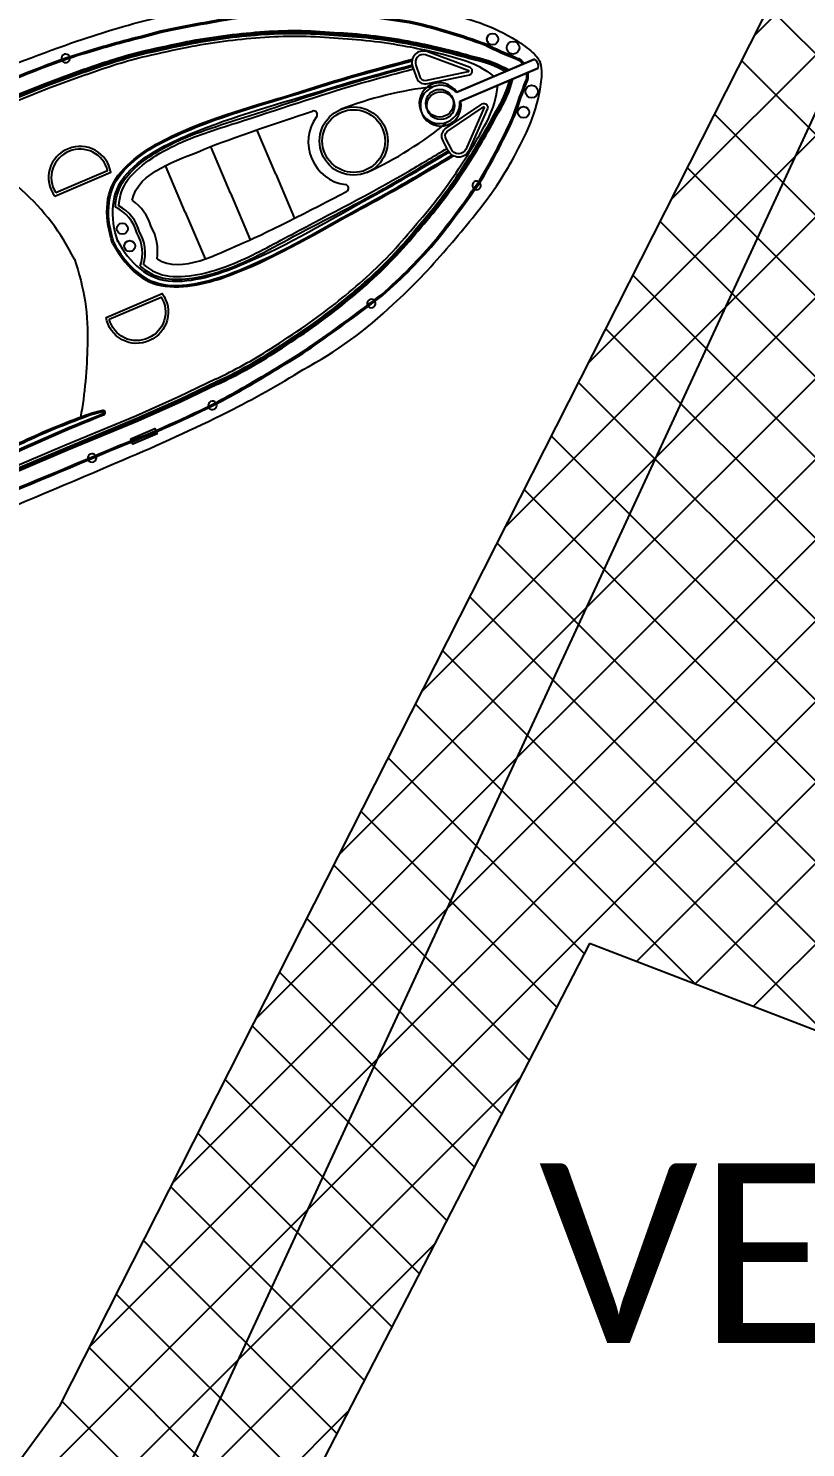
# Model space of a CAD drawing. Header units: metres. Extents: x 266585 to 279238, y 2117616 to 2127268.
# Drawn here: x 268890.2 to 268933.4, y 2117999.1 to 2118077.9 of the extents above; entities that cross this region are included whole.
import ezdxf

# ---------------------------------------------------------------- set-up
doc = ezdxf.new("R2010")
doc.units = ezdxf.units.M
for name, color, linetype in [('PORT', 5, 'Continuous'), ('PORT TEXT', 7, 'Continuous'), ('village', 3, 'Continuous')]:
    doc.layers.add(name, color=color, linetype=linetype)
doc.styles.get("Standard").update_dxf_attribs({"font": 'calibri.ttf'})

msp = doc.modelspace()

# ---------------------------------------------------------------- linework, layer by layer
at = {"color": 30, "true_color": 0xf26722}
for p, q in [((268903.943, 2118069.829), (268902.893, 2118072.309)), ((268901.431, 2118068.766), (268900.336, 2118071.355)), ((268898.92, 2118067.703), (268897.821, 2118070.299)), ((268903.943, 2118069.829), (268904.993, 2118067.35)), ((268901.431, 2118068.766), (268902.527, 2118066.178)), ((268898.92, 2118067.703), (268900.019, 2118065.108))]:
    msp.add_line(p, q, dxfattribs=at)
for points in [[(268857.204, 2118050.045, -0.01736), (268854.893, 2118055.89, -0.12634), (268854.519, 2118058.948, -0.172899), (268857.456, 2118061.806, -0.013884), (268860.544, 2118063.253, -0.008973), (268864.934, 2118065.359, -0.01509), (268870.002, 2118067.668, 0.002245), (268877.884, 2118071.068, -0.003342), (268886.651, 2118074.799, -0.016984), (268892.598, 2118077.11, -0.024546), (268897.213, 2118078.486, -0.067942), (268903.297, 2118079.553, -0.033948), (268907.567, 2118079.531, -0.022001), (268911.517, 2118079.18, -0.042872), (268915.29, 2118078.223, -0.059514), (268917.318, 2118077.246, -0.046364), (268918.213, 2118076.581, -0.104882), (268918.63, 2118076.047, -0.104882)], [(268865.522, 2118064.846, 0.006425), (268870.33, 2118066.958, 0.002217), (268878.197, 2118070.35, -0.003368), (268887.018, 2118074.145, -0.024633), (268892.63, 2118076.404, -0.015037), (268896.479, 2118077.497, -0.025439), (268898.652, 2118078.005, -0.013843), (268903.231, 2118078.785, -0.040266), (268907.581, 2118078.817, -0.016729), (268911.612, 2118078.274, -0.029739), (268915.581, 2118077.075, 0.01525), (268917.36, 2118076.276, -0.132389), (268917.651, 2118076.073, -0.028442), (268917.744, 2118075.963, -0.028442)], [(268865.552, 2118064.776, 0.006424), (268870.361, 2118066.887, 0.002217), (268878.228, 2118070.28, -0.003368), (268887.049, 2118074.075, -0.024633), (268892.654, 2118076.331, -0.015038), (268896.499, 2118077.423, -0.025461), (268898.666, 2118077.93, -0.013839), (268903.239, 2118078.709, -0.040238), (268907.575, 2118078.741, -0.016715), (268911.597, 2118078.199, -0.029693), (268915.551, 2118077.004, 0.015234), (268917.332, 2118076.204, -0.134036), (268917.594, 2118076.022, -0.024879), (268917.671, 2118075.932, -0.024879)], [(268893.32, 2118075.647, -0.031596), (268896.699, 2118076.685, -0.004928), (268898.999, 2118077.186, -0.02844), (268903.061, 2118077.726, -0.042875), (268907.185, 2118077.695, -0.035347), (268911.274, 2118077.226, -0.024093), (268914.993, 2118076.337, -0.079837), (268916.906, 2118075.609)], [(268893.348, 2118075.576, -0.031592), (268896.717, 2118076.611, -0.004926), (268899.014, 2118077.11, -0.028436), (268903.067, 2118077.65, -0.042895), (268907.179, 2118077.619, -0.035363), (268911.26, 2118077.15, -0.024111), (268914.974, 2118076.262, -0.077658), (268916.818, 2118075.571, -0.077658)], [(268893.375, 2118075.504, -0.031588), (268896.734, 2118076.536, -0.004924), (268899.029, 2118077.035, -0.028433), (268903.073, 2118077.573, -0.042917), (268907.174, 2118077.542, -0.035379), (268911.246, 2118077.075, -0.02413), (268914.956, 2118076.187, -0.075408), (268916.728, 2118075.533, -0.075408)], [(268893.429, 2118075.36, -0.031581), (268896.769, 2118076.386, -0.00492), (268899.059, 2118076.885, -0.028426), (268903.085, 2118077.42, -0.042959), (268907.164, 2118077.389, -0.035411), (268911.217, 2118076.924, -0.028829), (268914.332, 2118076.181, -0.092336), (268916.064, 2118075.252, -0.080328)], [(268857.204, 2118050.045, 0.01736), (268859.792, 2118044.317, 0.12634), (268861.727, 2118041.919, 0.172899), (268865.824, 2118042.039, 0.013884), (268869.012, 2118043.248, 0.008973), (268873.58, 2118044.935, 0.01509), (268878.765, 2118046.965, -0.002245), (268886.693, 2118050.258, 0.003342), (268895.475, 2118053.955, 0.016984), (268901.274, 2118056.616, 0.024546), (268905.474, 2118058.972, 0.067942), (268910.475, 2118062.597, 0.033948), (268913.431, 2118065.679, 0.022001), (268915.928, 2118068.759, 0.042872), (268917.868, 2118072.134, 0.059514), (268918.578, 2118074.27, 0.046364), (268918.723, 2118075.375, 0.104882), (268918.63, 2118076.047, 0.104882)], [(268911.546, 2118075.811), (268911.745, 2118075.226, 0.382221), (268912.297, 2118074.839), (268914.634, 2118075.329, 0.786544), (268914.75, 2118075.742), (268912.329, 2118076.637, 0.616464), (268911.546, 2118075.811, 3.844907)], [(268893.32, 2118075.647), (268891.193, 2118074.864), (268888.757, 2118073.891), (268884.834, 2118072.201), (268879.432, 2118069.915), (268870.81, 2118066.148, -0.002601), (268866.15, 2118064.054, 0.004411), (268862.186, 2118062.276, 0.013009), (268859.516, 2118060.927, 0.113396), (268858.269, 2118059.783, 0.146005), (268857.952, 2118058.801, 1.595219)], [(268893.347, 2118075.575), (268891.22, 2118074.792), (268888.786, 2118073.821), (268884.864, 2118072.131), (268879.462, 2118069.844), (268870.841, 2118066.078, -0.002601), (268866.181, 2118063.983, 0.004411), (268862.218, 2118062.206, 0.013003), (268859.553, 2118060.86, 0.113337), (268858.332, 2118059.74, 0.144821), (268858.03, 2118058.816, 0.138987)], [(268893.373, 2118075.503), (268891.248, 2118074.721), (268888.816, 2118073.75), (268884.894, 2118072.06), (268879.492, 2118069.774), (268870.873, 2118066.008, -0.002601), (268866.212, 2118063.913, 0.00441), (268862.251, 2118062.137, 0.012997), (268859.591, 2118060.793, 0.113276), (268858.395, 2118059.696, 0.142458), (268858.108, 2118058.829, 0.142458)], [(268893.427, 2118075.359), (268891.303, 2118074.577), (268888.875, 2118073.608), (268884.954, 2118071.919), (268879.553, 2118069.633), (268870.935, 2118065.868, -0.002601), (268866.273, 2118063.773, 0.00441), (268862.316, 2118061.998, 0.002867), (268861.724, 2118061.714, 0.002867)], [(268873.591, 2118045.784, -0.006424), (268878.455, 2118047.767, -0.002217), (268886.367, 2118051.053, 0.003368), (268895.231, 2118054.745, 0.024633), (268900.753, 2118057.199, 0.015038), (268904.213, 2118059.199, 0.025461), (268906.086, 2118060.402, 0.013839), (268909.828, 2118063.143, 0.040238), (268912.869, 2118066.234, 0.016715), (268915.28, 2118069.499, 0.029693), (268917.175, 2118073.169, -0.015234), (268917.84, 2118075.005, 0.134036), (268917.891, 2118075.32, 0.024879), (268917.88, 2118075.437, 0.024879)], [(268873.621, 2118045.713, -0.006425), (268878.484, 2118047.696, -0.002217), (268886.396, 2118050.982, 0.003368), (268895.26, 2118054.674, 0.024633), (268900.788, 2118057.131, 0.015037), (268904.253, 2118059.134, 0.025439), (268906.13, 2118060.34, 0.013843), (268909.877, 2118063.084, 0.040266), (268912.928, 2118066.186, 0.016729), (268915.344, 2118069.458, 0.029739), (268917.246, 2118073.142, -0.01525), (268917.91, 2118074.975, 0.132389), (268917.968, 2118075.326, 0.028442), (268917.953, 2118075.468, 0.028442)], [(268900.595, 2118058.431, 0.031581), (268903.657, 2118060.115, 0.00492), (268905.609, 2118061.412, 0.028426), (268908.796, 2118063.93, 0.042959), (268911.612, 2118066.88, 0.035411), (268914.1, 2118070.114, 0.028829), (268915.735, 2118072.867, 0.092336), (268916.274, 2118074.757, 0.080328)], [(268900.661, 2118058.292, 0.031588), (268903.74, 2118059.986, 0.004924), (268905.696, 2118061.286, 0.028433), (268908.897, 2118063.815, 0.042917), (268911.73, 2118066.781, 0.035379), (268914.228, 2118070.029, 0.02413), (268916.174, 2118073.311, 0.075408), (268916.938, 2118075.038, 0.075408)], [(268900.693, 2118058.223, 0.031592), (268903.782, 2118059.921, 0.004926), (268905.739, 2118061.222, 0.028436), (268908.948, 2118063.757, 0.042895), (268911.788, 2118066.731, 0.035363), (268914.292, 2118069.987, 0.024111), (268916.24, 2118073.272, 0.077658), (268917.027, 2118075.076, 0.077658)], [(268900.726, 2118058.153, 0.031596), (268903.823, 2118059.857, 0.004928), (268905.783, 2118061.159, 0.02844), (268908.999, 2118063.7, 0.042875), (268911.847, 2118066.682, 0.035347), (268914.356, 2118069.944, 0.024093), (268916.306, 2118073.233, 0.079837), (268917.116, 2118075.114)], [(268913.53, 2118071.125), (268913.249, 2118071.675, -0.382221), (268913.355, 2118072.34), (268915.334, 2118073.677, -0.786544), (268915.71, 2118073.473), (268914.668, 2118071.112, -0.616464), (268913.53, 2118071.125, -3.844907)], [(268892.756, 2118065.094, 0.096403), (268889.839, 2118068.929, 0.040538), (268886.687, 2118071.457, 1.92312)], [(268891.667, 2118068.608), (268894.777, 2118069.925, 0.483063), (268892.426, 2118071.237, 0.50024), (268891.667, 2118068.608, 0.418424)], [(268892.756, 2118065.094, -0.096403), (268893.479, 2118060.33, -0.040538), (268893.099, 2118056.307, -1.92312)], [(268894.521, 2118061.866), (268897.631, 2118063.182, -0.483063), (268896.937, 2118060.581, -0.50024), (268894.521, 2118061.866, -0.418424)], [(268900.726, 2118058.153), (268898.682, 2118057.171), (268896.289, 2118056.099), (268892.345, 2118054.459), (268886.942, 2118052.172), (268878.237, 2118048.604, 0.002601), (268873.489, 2118046.716, -0.004411), (268869.454, 2118045.107, -0.013009), (268866.627, 2118044.13, -0.113396), (268864.937, 2118044.03, -0.146005), (268864.011, 2118044.487, -1.595219)], [(268900.693, 2118058.222), (268898.65, 2118057.241), (268896.258, 2118056.169), (268892.315, 2118054.53), (268886.913, 2118052.243), (268878.208, 2118048.675, 0.002601), (268873.46, 2118046.787, -0.004411), (268869.426, 2118045.179, -0.013003), (268866.604, 2118044.203, -0.113337), (268864.95, 2118044.106, -0.144821), (268864.077, 2118044.533, -0.138987)], [(268900.659, 2118058.291), (268898.618, 2118057.31), (268896.228, 2118056.24), (268892.285, 2118054.6), (268886.883, 2118052.314), (268878.18, 2118048.747, 0.002601), (268873.431, 2118046.858, -0.00441), (268869.399, 2118045.251, -0.012997), (268866.582, 2118044.276, -0.113276), (268864.962, 2118044.181, -0.142458), (268864.14, 2118044.579, -0.142458)], [(268900.593, 2118058.43), (268898.553, 2118057.449), (268896.167, 2118056.381), (268892.226, 2118054.742), (268886.824, 2118052.455), (268878.122, 2118048.889, 0.002601), (268873.373, 2118047, -0.00441), (268869.344, 2118045.394, -0.002867), (268868.729, 2118045.167, -0.002867)], [(268863.922, 2118051.433), (268864.517, 2118050.028, 0.202722), (268868.255, 2118046.424, 0.178768), (268870.778, 2118046.441, -0.010028), (268875.213, 2118048.208, 0.005356), (268882.493, 2118051.219, 0.016605), (268888.323, 2118053.794, -0.018921), (268894.379, 2118056.445, 0.925873), (268894.314, 2118056.695, 0.041202), (268893.189, 2118056.34, 0.024461), (268889.696, 2118054.869, -0.012888), (268882.954, 2118052.062, 0.019359), (268879.051, 2118050.32, -0.002375), (268874.537, 2118048.301, 0.006386), (268871.629, 2118047.098, 0.013656), (268870.473, 2118046.592, 0.862706), (268870.542, 2118046.361, -0.648089)], [(268870.527, 2118046.437, 0.016488), (268870.749, 2118046.512, -0.010023), (268875.186, 2118048.28, 0.005356), (268882.464, 2118051.29, 0.016607), (268888.289, 2118053.863, -0.018921), (268894.351, 2118056.516, -0.01143), (268894.354, 2118056.517, 0.913283), (268894.329, 2118056.62, 0.041174), (268893.217, 2118056.269, 0.024478), (268889.728, 2118054.799, -0.012889), (268882.982, 2118051.99, 0.019362), (268879.084, 2118050.25, -0.002377), (268874.567, 2118048.23, 0.006391), (268871.658, 2118047.027, 0.013664), (268870.506, 2118046.522, -0.000701), (268870.506, 2118046.522, 0.819976), (268870.527, 2118046.437, 0.819976)]]:
    msp.add_lwpolyline(points, format="xyb", dxfattribs=at)
for points in [[(268911.727, 2118075.875), (268911.93, 2118075.278, 0.383069), (268912.267, 2118075.029), (268914.629, 2118075.524, 0.853636), (268914.662, 2118075.57), (268912.269, 2118076.455, 0.613527)], [(268913.702, 2118071.21), (268913.415, 2118071.771, -0.383069), (268913.471, 2118072.187), (268915.47, 2118073.538, -0.853636), (268915.526, 2118073.53), (268914.495, 2118071.195, -0.613527)], [(268891.722, 2118068.798), (268894.602, 2118070.017, 0.460147), (268892.482, 2118071.095, 0.47706)], [(268894.696, 2118061.773), (268897.576, 2118062.992, -0.460147), (268896.874, 2118060.721, -0.47706)]]:
    msp.add_lwpolyline(points, format="xyb", close=True, dxfattribs=at)
for points in [[(268918.316, 2118076.206), (268913.963, 2118074.363)], [(268913.997, 2118074.377), (268918.316, 2118076.206)], [(268918.526, 2118075.711), (268914.173, 2118073.868)], [(268914.207, 2118073.882), (268918.526, 2118075.711)], [(268895.926, 2118055.019), (268895.887, 2118055.111), (268897.234, 2118055.682), (268897.278, 2118055.579)], [(268897.308, 2118055.508), (268897.36, 2118055.386), (268896.012, 2118054.816), (268895.956, 2118054.948)]]:
    msp.add_lwpolyline(points, dxfattribs=at)
for centre, radius in [((268915.988, 2118077.322), 0.313), ((268917.128, 2118076.846), 0.349), ((268913.046, 2118073.764), 0.771), ((268918.159, 2118074.412), 0.349), ((268913.104, 2118073.627), 0.771), ((268908.272, 2118071.662), 1.896), ((268908.272, 2118071.662), 1.896), ((268908.272, 2118071.662), 1.743), ((268908.272, 2118071.662), 1.743), ((268917.706, 2118073.262), 0.313), ((268895.423, 2118066.793), 0.305), ((268895.833, 2118065.826), 0.305)]:
    msp.add_circle(centre, radius, dxfattribs=at)
for centre, radius, start, end in [((268892.27, 2118076.257), 0.237, 24.26282, 194.66941), ((268892.27, 2118076.257), 0.237, 213.3283, 5.60393), ((268918.082, 2118075.814), 0.456, 346.85062, 59.0359), ((268918.082, 2118075.814), 0.456, 346.85062, 59.0359), ((268914.863, 2118054.646), 20.143, 96.27064, 111.34145), ((268913.046, 2118073.764), 1.132, 32.82723, 5.27679), ((268913.104, 2118073.627), 1.132, 40.60973, 13.05928), ((268908.027, 2118071.633), 2.281, 142.88249, 204.6836), ((268906.048, 2118073.134), 0.202, 322.13786, 108.60561), ((268900.643, 2118088.239), 20.143, 294.54506, 309.61587), ((268908.081, 2118071.506), 2.281, 201.20291, 263.00403), ((268907.781, 2118069.041), 0.202, 297.28091, 83.74865), ((268915.101, 2118069.196), 0.237, 61.3506, 228.93301), ((268915.101, 2118069.196), 0.237, 247.57078, 42.71283), ((268894.264, 2118066.046), 2.894, 17.21678, 53.81911), ((268894.141, 2118066.033), 2.146, 14.23172, 65.43884), ((268894.141, 2118066.033), 2.3, 14.23172, 61.98147), ((268894.394, 2118065.434), 2.146, 340.44768, 31.6548), ((268894.394, 2118065.434), 2.3, 343.90505, 31.6548), ((268894.489, 2118065.514), 2.894, 352.0674, 28.66974), ((268909.249, 2118062.633), 0.237, 49.96247, 204.59668), ((268909.249, 2118062.633), 0.237, 223.23174, 31.32741), ((268900.432, 2118056.975), 0.237, 40.28259, 192.55822), ((268900.432, 2118056.975), 0.237, 211.21711, 21.62369), ((268893.74, 2118054.053), 0.237, 36.57333, 189.15386), ((268893.74, 2118054.053), 0.237, 207.81404, 17.91316)]:
    msp.add_arc(centre, radius, start, end, dxfattribs=at)
for points, knots in [([(268894.878, 2118065.992), (268894.467, 2118067.243), (268894.364, 2118068.699), (268896.027, 2118070.826), (268897.247, 2118071.516), (268900.83, 2118073.153), (268903.306, 2118073.758), (268907.672, 2118075.165), (268909.564, 2118075.687), (268911.535, 2118076.209)], [0, 0, 0, 0, 0.0462196, 0.0462196, 0.0924392, 0.0924392, 0.1947325, 0.1947325, 0.2709084, 0.2709084, 0.2709084, 0.2709084]), ([(268894.951, 2118066.016), (268894.528, 2118067.304), (268894.473, 2118068.781), (268896.241, 2118070.901), (268897.507, 2118071.566), (268901.126, 2118073.164), (268903.606, 2118073.785), (268907.87, 2118075.14), (268909.653, 2118075.631), (268911.516, 2118076.124)], [0, 0, 0, 0, 0.0480884, 0.0480884, 0.0961768, 0.0961768, 0.1985377, 0.1985377, 0.2704106, 0.2704106, 0.2704106, 0.2704106]), ([(268895.169, 2118066.088), (268894.738, 2118067.403), (268894.745, 2118068.835), (268896.62, 2118070.892), (268897.936, 2118071.524), (268901.64, 2118073.086), (268904.177, 2118073.744), (268908.317, 2118075.024), (268909.923, 2118075.465), (268911.525, 2118075.891)], [0, 0, 0, 0, 0.0508337, 0.0508337, 0.1016674, 0.1016674, 0.2060328, 0.2060328, 0.2709084, 0.2709084, 0.2709084, 0.2709084]), ([(268895.033, 2118067.985), (268895.045, 2118068.279), (268895.24, 2118069.504), (268897.766, 2118071.631), (268902.141, 2118072.904), (268906.925, 2118074.587), (268910.202, 2118075.459), (268911.544, 2118075.817)], [0.0234044, 0.0234044, 0.0234044, 0.0234044, 0.0350942, 0.0739111, 0.138251, 0.2165713, 0.2709084, 0.2709084, 0.2709084, 0.2709084]), ([(268895.221, 2118068.063), (268895.263, 2118068.602), (268895.414, 2118069.098), (268896.462, 2118070.45), (268897.654, 2118071.129), (268899.862, 2118072.099), (268901.006, 2118072.43), (268904.455, 2118073.54), (268906.762, 2118074.343), (268909.924, 2118075.227), (268910.754, 2118075.447), (268911.584, 2118075.669)], [0.0248254, 0.0248254, 0.0248254, 0.0248254, 0.0474598, 0.0474598, 0.0949196, 0.0949196, 0.1423794, 0.1423794, 0.237299, 0.237299, 0.2709084, 0.2709084, 0.2709084, 0.2709084]), ([(268895.973, 2118068.382), (268896.261, 2118069.955), (268898.646, 2118070.634), (268900.902, 2118071.617), (268903.959, 2118072.67), (268905.989, 2118073.326)], [0.0313661, 0.0313661, 0.0313661, 0.0313661, 0.1084744, 0.1084744, 0.1920729, 0.1920729, 0.1920729, 0.1920729]), ([(268894.878, 2118065.992), (268895.49, 2118064.827), (268896.464, 2118063.739), (268899.148, 2118063.452), (268900.493, 2118063.848), (268904.162, 2118065.281), (268906.32, 2118066.637), (268910.369, 2118068.793), (268912.061, 2118069.788), (268913.808, 2118070.84)], [0, 0, 0, 0, 0.0462196, 0.0462196, 0.0924392, 0.0924392, 0.1947325, 0.1947325, 0.2709084, 0.2709084, 0.2709084, 0.2709084]), ([(268894.946, 2118066.028), (268895.576, 2118064.828), (268896.598, 2118063.761), (268899.351, 2118063.554), (268900.709, 2118064), (268904.376, 2118065.486), (268906.548, 2118066.834), (268910.489, 2118068.953), (268912.083, 2118069.891), (268913.734, 2118070.885)], [0, 0, 0, 0, 0.0480884, 0.0480884, 0.0961768, 0.0961768, 0.1985377, 0.1985377, 0.2704106, 0.2704106, 0.2704106, 0.2704106]), ([(268895.149, 2118066.135), (268895.794, 2118064.91), (268896.826, 2118063.918), (268899.608, 2118063.832), (268900.978, 2118064.338), (268904.678, 2118065.909), (268906.916, 2118067.272), (268910.717, 2118069.354), (268912.152, 2118070.201), (268913.572, 2118071.053)], [0, 0, 0, 0, 0.0508337, 0.0508337, 0.1016674, 0.1016674, 0.2060328, 0.2060328, 0.2709084, 0.2709084, 0.2709084, 0.2709084]), ([(268896.416, 2118064.716), (268896.636, 2118064.52), (268897.651, 2118063.808), (268900.937, 2118064.141), (268904.896, 2118066.395), (268909.434, 2118068.659), (268912.342, 2118070.404), (268913.533, 2118071.119)], [0.0234044, 0.0234044, 0.0234044, 0.0234044, 0.0350942, 0.0739111, 0.138251, 0.2165713, 0.2709084, 0.2709084, 0.2709084, 0.2709084]), ([(268896.604, 2118064.797), (268897.02, 2118064.452), (268897.481, 2118064.215), (268899.181, 2118064.027), (268900.498, 2118064.41), (268902.732, 2118065.319), (268903.765, 2118065.91), (268906.964, 2118067.615), (268909.146, 2118068.712), (268911.981, 2118070.367), (268912.717, 2118070.809), (268913.454, 2118071.251)], [0.0248254, 0.0248254, 0.0248254, 0.0248254, 0.0474598, 0.0474598, 0.0949196, 0.0949196, 0.1423794, 0.1423794, 0.237299, 0.237299, 0.2709084, 0.2709084, 0.2709084, 0.2709084]), ([(268897.356, 2118065.115), (268898.686, 2118064.226), (268900.834, 2118065.466), (268903.11, 2118066.402), (268905.993, 2118067.863), (268907.877, 2118068.864)], [0.0313661, 0.0313661, 0.0313661, 0.0313661, 0.1084744, 0.1084744, 0.1920729, 0.1920729, 0.1920729, 0.1920729])]:
    msp.add_open_spline(points, degree=3, knots=knots, dxfattribs=at)
at = {"layer": 'PORT', "linetype": 'Continuous'}
for p, q in [((268930.543, 2118077.531), (268979.298, 2118126.286)), ((268925.925, 2118068.424), (268977.211, 2118119.71)), ((268921.308, 2118059.316), (268975.125, 2118113.133)), ((268916.69, 2118050.208), (268974.599, 2118108.117)), ((268912.073, 2118041.101), (268977.049, 2118106.077)), ((268907.455, 2118031.993), (268979.499, 2118104.036)), ((268902.838, 2118022.886), (268977.51, 2118097.558)), ((268898.22, 2118013.778), (268973.841, 2118089.399)), ((268893.603, 2118004.671), (268970.173, 2118081.24)), ((268957.467, 2118052.982), (268931.342, 2118079.107)), ((268956.074, 2118049.885), (268929.831, 2118076.128)), ((268884.132, 2117990.71), (268966.504, 2118073.082)), ((268954.681, 2118046.787), (268928.32, 2118073.148)), ((268953.288, 2118043.69), (268926.81, 2118070.168)), ((268951.896, 2118040.592), (268925.299, 2118067.189)), ((268950.503, 2118037.495), (268923.789, 2118064.209)), ((268923.982, 2118026.069), (268962.836, 2118064.923)), ((268949.11, 2118034.398), (268922.278, 2118061.23)), ((268947.717, 2118031.3), (268920.767, 2118058.25)), ((268927.225, 2118024.822), (268959.167, 2118056.765)), ((268946.325, 2118028.203), (268919.257, 2118055.271)), ((268944.932, 2118025.105), (268917.746, 2118052.291)), ((268943.539, 2118022.008), (268916.236, 2118049.312)), ((268930.469, 2118023.576), (268955.499, 2118048.606)), ((268941.86, 2118019.197), (268914.725, 2118046.332)), ((268934.566, 2118022.001), (268913.214, 2118043.353)), ((268927.273, 2118024.804), (268911.704, 2118040.373)), ((268921.074, 2118026.513), (268910.193, 2118037.394)), ((268919.547, 2118023.55), (268908.683, 2118034.414)), ((268918.019, 2118020.587), (268907.172, 2118031.435)), ((268916.492, 2118017.624), (268905.661, 2118028.455)), ((268914.965, 2118014.661), (268904.151, 2118025.475)), ((268913.438, 2118011.699), (268902.64, 2118022.496)), ((268871.981, 2117974.068), (268917.508, 2118019.596)), ((268911.91, 2118008.736), (268901.13, 2118019.516)), ((268910.383, 2118005.773), (268899.619, 2118016.537)), ((268908.856, 2118002.81), (268898.109, 2118013.557)), ((268907.329, 2117999.847), (268896.598, 2118010.578)), ((268859.83, 2117957.427), (268912.732, 2118010.329)), ((268905.801, 2117996.884), (268895.087, 2118007.598)), ((268904.274, 2117993.921), (268893.577, 2118004.619)), ((268903.014, 2117990.692), (268892.066, 2118001.639)), ((268849.059, 2117942.166), (268907.955, 2118001.062))]:
    msp.add_line(p, q, dxfattribs=at)
at = {"layer": 'PORT'}
for p, q in [((268891.96, 2118001.43), (268952.906, 2118121.641)), ((268921.364, 2118027.075), (268903.187, 2117991.813)), ((268942.214, 2118019.061), (268921.364, 2118027.075)), ((268848.657, 2117942.126), (268891.96, 2118001.43))]:
    msp.add_line(p, q, dxfattribs=at)
at = {"layer": 'village', "color": 3}
msp.add_line((269027.633, 2118275.799), (268843.275, 2117877.347), dxfattribs=at)

# ---------------------------------------------------------------- texts
at = {"layer": 'PORT TEXT'}
msp.add_text('VERSOVA', height=10, dxfattribs=at).set_placement((268918.561, 2118004.868))

doc.saveas('drawing.dxf')
